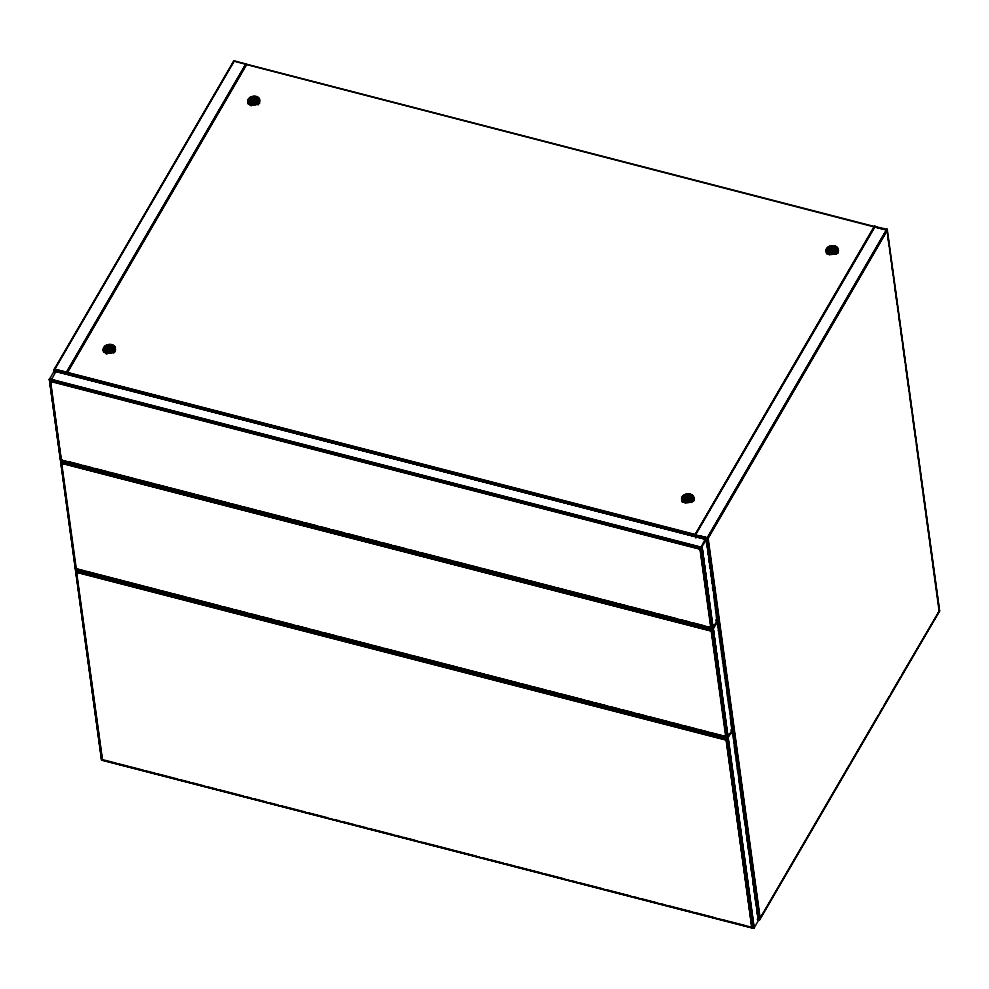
<?xml version="1.0" encoding="UTF-8"?>
<svg xmlns="http://www.w3.org/2000/svg" width="989" height="989" viewBox="0 0 989 989"><rect width="100%" height="100%" fill="white"/><g stroke="black" fill="none" stroke-linecap="round" stroke-linejoin="round"><path stroke-width="1.48" d="M705.985 539.265L706.529 539.722L700.2 549.192L50.39 381.383L49.574 378.96L54.185 371.073L56.163 371.456M713.118 629.387L711.4 630.957L61.59 463.149L60.688 460.899L713.23 629.202L728.015 737.139L727.385 737.51L75.461 569.207L60.688 460.899L713.118 629.387L717.816 620.919L732.626 729.017L728.015 737.139L710.139 732.515M732.12 730.055L732.664 730.5L726.334 739.982L76.524 572.174L75.621 569.924L728.164 738.227L754.15 927.917L753.519 928.288L101.595 759.985L75.584 570.121L727.916 738.585L753.717 928.251L101.546 759.836M706.665 539.215L717.705 619.769L712.451 628.485L60.527 460.182L49.487 379.133L701.918 547.622M758.044 918.002L758.724 920.005L754.15 927.917L748.216 926.384M110.867 344.506L111.992 352.69L107.467 353.419L106.441 349.735L104.76 349.574L103.882 351.429L103.4 349.438C104.587 355.521 116.146 353.741 115.169 347.522C112.536 341.366 100.594 345.186 103.758 352.109M255.31 96.329L256.435 104.5L251.911 105.242L250.885 101.546L249.203 101.385L248.313 103.252L247.831 101.249C249.03 107.331 260.589 105.563 259.613 99.333C256.979 93.176 245.025 96.996 248.202 103.932M682.113 501.522C678.244 492.312 696.565 490.903 693.672 500.731M826.557 253.332C822.675 244.135 841.009 242.713 838.116 252.541M50.526 381.42L56.076 371.147L705.862 539.326L54.333 370.962M76.326 569.367L61.59 463.149L62.22 461.097L61.738 463.285L711.289 631.019L725.79 736.867L726.927 737.448L712.253 630.327L60.861 462.123M76.66 572.198L77.154 570.121L76.672 572.297L726.223 740.044L752.048 927.682L753.062 928.238L727.187 739.352L75.794 571.135M49.66 380.357L701.053 548.561L711.993 628.435L710.856 627.854L700.076 549.155L705.083 539.339L706.158 539.19M61.17 460.07L49.574 378.96L702.029 547.436L712.649 628.448L711.289 631.019L714.021 624.974M716.642 618.113L716.617 617.828M726.544 739.846L751.961 927.781L753.062 928.238L751.924 927.657L726.21 739.945L728.955 733.986M731.563 727.335L730.451 716.592M710.893 627.978L711.993 628.435L711.227 628.064L700.41 549.068L50.526 381.025M233.837 61.133L887.368 230.276L886.861 229.225L874.239 226.481L694.822 535.42L67.054 373.15L67.24 372.334L67.054 373.236M700.064 548.969L700.583 547.065L700.088 549.254L701.535 546.781M711.264 630.735L711.771 628.843M726.198 739.76L726.717 737.843L726.223 740.044L727.669 737.559M103.746 349.302L106.602 350.007L105.576 345.68L104.76 349.574L104.34 346.78L104.488 349.822L103.894 347.411L104.265 350.131L103.585 348.066L103.882 351.429M248.19 101.125L251.045 101.818L250.019 97.503L249.203 101.385L248.783 98.591L248.931 101.632L248.338 99.221L248.709 101.954L248.029 99.889L248.313 103.252M694.822 535.061L54.259 369.453L54.865 372.581M106.627 351.083L106.355 345.248L107.467 353.419L106.627 351.083L103.771 350.291L106.627 351.083L106.701 353.864L105.971 352.616L106.627 351.083L103.771 350.415M251.07 102.905L250.786 97.058L251.911 105.242L251.07 102.905L248.214 102.102L251.07 102.905L251.144 105.675L250.415 104.426L251.07 102.905L248.214 102.226M694.822 535.42L694.995 534.443L67.203 372.433M50.575 380.58L51.02 379.319L50.538 381.519M61.775 462.345L62.22 461.084M76.709 571.37L77.154 570.109M700.076 549.155L700.571 547.078M75.461 569.207L727.904 737.287L713.23 629.202L727.583 737.473L726.21 739.945L726.705 737.856M681.742 498.79C682.954 504.316 692.51 503.45 693.623 498.221L693.771 500.545M826.186 250.613C827.397 256.139 836.954 255.261 838.066 250.044M54.679 372.507L54.692 369.107L67.289 372.766L246.533 64.644L245.767 64.174L246.446 64.631M54.234 369.392L54.63 369.577M887.195 229.485L939.525 610.979L886.948 229.263L707.209 538.103L759.367 919.634L760.22 919.09L708.087 538.177L695.032 534.913L708.124 538.251L887.368 230.128L886.601 229.658L887.281 230.128M759.626 919.201L760.281 918.942L759.367 919.634M939.501 611.041L901.609 675.227M732.626 729.017L717.186 621.03M694.896 534.74L67.128 372.63M701.782 547.795L49.45 379.343L60.49 459.922L712.97 628.262L702.029 547.436L712.822 628.374M75.56 568.638L727.756 737.398L713.23 629.202M726.21 739.945L727.459 737.485M695.069 534.876L695.724 534.629L695.885 538.115L695.465 535.074M105.971 352.616L105.39 353.605M250.415 104.426L249.834 105.427M54.222 369.441L233.96 60.786L246.694 64.236M54.444 369.527L234.17 60.712M54.531 369.552L234.368 60.725M874.573 226.58L246.484 64.359L67.029 372.729L66.51 372.136L246.026 63.729M66.486 372.63L246.113 63.766M66.597 372.655L246.286 63.902M66.819 372.705L246.422 64.1M874.696 226.345L695.057 534.925L875.005 226.209M695.366 535.037L875.203 226.209M939.377 610.868L759.478 919.659L707.209 538.103L886.861 229.225L887.269 232.279M707.432 538.152L887.121 229.386M887.257 229.596L707.654 538.189L759.886 919.51M707.864 538.226L887.343 229.844M761.171 916.531L849.625 764.546M851.183 761.876L878.331 715.22M879.889 712.55L882.213 708.557M883.77 705.886L889.198 696.553M890.755 693.882L900.064 677.885M759.787 919.572L939.525 610.93M66.263 372.581L67.252 372.68M101.595 759.985L754.038 928.078L727.916 738.585M707.147 626.581L713.081 628.114L702.029 547.436M751.912 927.558L753.062 928.238M55.52 371.592L55.916 371.271M752.691 927.546L753.297 928.288L727.385 739.166L75.696 570.863M725.827 737.003L726.556 736.768L725.778 736.768M732.626 734.691L731.403 729.845L732.8 730.006M717.013 620.869L716.271 621.104L717.73 621.488M233.96 60.786L233.491 61.355L234.133 61.17M833.665 245.68L834.778 253.852L830.266 254.593L829.141 246.409M690.099 494.03L691.224 502.202L685.822 502.771L684.697 494.599M711.153 628.2L712.451 628.485L701.448 548.19L49.487 379.825M705.553 538.881L705.083 539.339L706.529 539.722M874.968 226.654L874.35 226.79L883.226 229.077M75.646 569.244L60.774 460.726M101.78 760.034L75.696 569.738M60.626 459.625L62.072 460.009L61.293 460.108L50.39 381.383M76.524 572.174L102.362 759.911L103.14 759.812M62.072 459.996L60.997 460.157L50.513 381.235M710.844 627.755L711.635 627.743M731.996 730.117L731.205 730.129L732.664 730.5M60.712 460.231L49.45 379.343M706.443 539.116L717.581 620.387L716.135 620.004M717.643 620.882L716.666 620.672M732.577 729.894L758.65 920.203L757.376 919.449M726.013 737.213L727.385 737.51L712.649 629.944L60.688 461.591M58.326 370.306L66.51 372.136M699.161 535.791L708.124 538.251L707.345 537.633M58.462 370.368L66.918 372.321M699.297 535.853L707.753 537.806M250.934 103.338L248.091 102.671L250.934 103.338L251.144 105.675L250.749 103.771L247.93 103.041L250.749 103.771M106.491 351.515L103.474 351.293L106.305 351.96L106.701 353.864L106.491 351.515L103.647 350.786M248.029 100.816L250.885 101.546L250.019 97.503L250.106 101.138M248.264 101.397L251.132 102.139M248.276 101.756L251.144 102.497L251.911 105.242M103.82 349.587L106.688 350.329M103.833 349.945L106.701 350.687L107.467 353.419M67.067 372.952L694.81 535.16M54.506 370.887L706.678 539.302M54.185 371.073L706.665 539.425L717.581 620.387L716.308 619.633M49.45 379.578L701.621 547.993M49.561 380.085L701.25 548.376L711.993 628.435M49.809 380.629L700.83 548.747L711.734 628.349M49.982 380.889L700.62 548.907L711.487 628.225M716.629 617.927L717.346 618.718M716.629 618.31L713.625 592.522M716.221 619.831L717.655 620.202M716.469 620.82L717.866 621.179L732.515 729.412L717.816 621.315L716.37 620.944M68.056 461.542L79.998 464.62M82.977 465.399L91.94 467.71M94.932 468.477L106.874 471.568M109.866 472.334L133.75 478.503M136.742 479.282L141.217 480.431M144.209 481.21L153.159 483.522M156.151 484.289L168.093 487.379M171.085 488.146L194.969 494.315M197.961 495.093L214.39 499.334M217.37 500.1L229.312 503.191M232.304 503.957L241.267 506.269M244.246 507.048L256.2 510.126M259.18 510.893L290.543 518.99M293.523 519.769L302.486 522.081M305.477 522.847L317.42 525.938M320.399 526.704L329.362 529.016M332.353 529.795L344.296 532.873M347.287 533.652L363.705 537.892M366.696 538.659L378.639 541.749M381.63 542.516L390.581 544.828M393.573 545.607L405.515 548.685M408.506 549.464L417.469 551.775M420.449 552.542L439.858 557.561M442.849 558.328L451.812 560.639M454.792 561.418L466.746 564.496M469.726 565.275L478.688 567.587M481.668 568.354L493.622 571.444M496.602 572.211L505.564 574.522M508.556 575.301L527.965 580.308M530.945 581.075L539.907 583.399M542.899 584.165L554.841 587.243M557.833 588.022L566.784 590.334M569.775 591.101L601.127 599.198M604.118 599.977L616.06 603.055M619.052 603.834L628.015 606.146M630.994 606.912L654.891 613.081M657.87 613.86L677.292 618.867M680.271 619.646L689.234 621.957M692.213 622.724L704.168 625.814M60.477 460.033L712.649 628.448M712.982 629.56L60.65 461.109L75.535 569.244M60.65 461.344L712.822 629.758M60.762 461.851L712.451 630.141L727.162 737.497L726.272 737.126M61.009 462.382L712.031 630.512L726.927 737.448M61.182 462.654L711.82 630.673L726.668 737.361M731.501 729.758L732.812 730.092L758.65 920.203L732.75 730.339M731.304 729.969L732.8 730.203M77.006 569.021L82.989 570.554M85.969 571.333L97.911 574.411M100.903 575.19L124.799 581.359M127.779 582.125L144.209 586.366M147.188 587.145L159.142 590.223M162.122 591.002L171.085 593.313M174.076 594.08L186.019 597.171M188.998 597.937L220.362 606.034M223.341 606.813L232.304 609.125M235.295 609.892L247.238 612.982M250.229 613.749L259.18 616.06M262.172 616.839L274.114 619.918M277.105 620.684L293.523 624.937M296.515 625.703L308.457 628.781M311.448 629.56L320.411 631.872M323.391 632.639L335.333 635.729M338.325 636.496L369.688 644.593M372.668 645.372L381.63 647.684M384.61 648.45L396.564 651.541M399.544 652.307L408.506 654.619M411.498 655.398L423.44 658.476M426.42 659.255L442.849 663.495M445.841 664.262L457.783 667.352M460.775 668.119L469.726 670.431M472.717 671.21L484.659 674.288M487.651 675.054L496.602 677.378M499.593 678.145L519.002 683.164M521.994 683.931L530.957 686.242M533.936 687.009L545.879 690.099M548.87 690.866L557.833 693.19M560.812 693.957L584.709 700.125M587.689 700.892L592.176 702.054M595.155 702.82L607.11 705.911M610.089 706.678L619.052 708.989M622.044 709.768L633.986 712.846M636.965 713.625L645.928 715.937M648.92 716.704L668.329 721.723M671.321 722.489L680.271 724.801M683.263 725.58L695.205 728.658M698.197 729.437L707.147 731.749M728.052 738.4L75.621 569.924L101.669 760.022M75.584 570.356L727.756 738.771M75.621 570.604L727.583 738.968L753.519 928.288L752.406 927.917M75.943 571.407L726.964 739.525L752.802 928.152M76.116 571.679L726.754 739.698L752.555 928.028M757.636 918.558L758.551 918.793M757.586 918.781L758.662 919.065M757.525 919.016L758.736 919.325M757.463 919.238L758.773 919.572M104.636 760.182L116.578 763.273M119.57 764.04L128.533 766.351M131.512 767.13L143.467 770.208M146.446 770.987L155.409 773.299M158.388 774.066L177.81 779.085M180.789 779.851L189.752 782.163M192.744 782.942L204.686 786.02M207.665 786.799L216.628 789.111M219.62 789.877L243.504 796.046M246.496 796.825L250.971 797.975M253.963 798.753L265.905 801.832M268.897 802.611L277.847 804.922M280.839 805.689L304.736 811.858M307.715 812.637L327.124 817.643M334.591 819.572L339.079 820.734M342.058 821.5L354.013 824.579M356.992 825.358L365.955 827.669M368.934 828.436L392.831 834.605M395.823 835.384L400.298 836.533M403.289 837.312L415.232 840.39M422.699 842.319L427.174 843.481M430.166 844.247L454.05 850.416M457.042 851.195L476.451 856.202M483.918 858.131L488.393 859.293M491.385 860.059L503.327 863.15M506.319 863.916L515.281 866.228M518.261 867.007L542.157 873.176M545.137 873.942L564.546 878.961M572.013 880.89L576.5 882.04M579.48 882.806L603.377 888.987M606.368 889.754L630.253 895.923M633.244 896.689L637.72 897.851M640.711 898.618L657.129 902.858M660.12 903.637L664.596 904.787M667.587 905.565L691.472 911.734M694.463 912.501L713.873 917.52M721.34 919.449L725.815 920.598M728.806 921.377L745.236 925.617M939.117 610.794L933.047 566.524M248.264 101.706L251.144 102.497M103.82 349.896L106.701 350.687M874.585 226.642L883.103 229.065M711.4 630.957L726.421 737.25M711.227 628.064L700.2 549.192M886.601 229.658L887.368 230.276M245.767 64.174L246.533 64.792M716.765 617.952L716.568 615.158M717.482 618.99L717.705 619.769M732.416 728.003L732.639 728.782M102.362 759.911L76.301 571.926M247.856 100.569L248.4 102.769M103.412 348.758L103.956 350.947M106.441 349.735L105.576 345.68L105.662 349.315M248.288 103.758L247.831 101.249L248.165 103.585M103.845 351.936L103.4 349.438L103.721 351.775M250.662 101.335L250.019 97.503L250.402 101.199M106.219 349.525L105.576 345.68L105.959 349.377M693.858 499.198L693.512 496.874L693.87 499.309M887.689 235.333L889.16 246.014M889.568 249.067L890.211 253.641M890.619 256.695L891.25 261.281M891.658 264.323L893.141 275.016M893.549 278.057L894.192 282.644M894.588 285.697L897.122 304.019M897.518 307.06L898.16 311.646M898.556 314.687L900.052 325.381M900.447 328.435L902.141 340.649M902.537 343.69L905.083 362.023M905.454 365.065L909.052 391.014M909.435 394.055L911.994 412.388M912.353 415.429L915.975 441.391M916.333 444.432L918.905 462.753M919.251 465.794L919.955 470.393M920.302 473.422L922.885 491.756M923.231 494.797L925.815 513.13M926.149 516.159L929.796 542.133M930.13 545.162L932.726 563.495M837.695 248.054L838.252 252.146M837.287 247.46L838.029 252.912M836.756 246.941L837.498 252.393M836.113 246.484L837.04 253.295M835.371 246.113L836.484 254.297M834.543 245.853L835.668 254.025M832.738 245.618L833.863 253.79M831.811 245.655L832.923 253.839M830.884 245.816L831.996 253.988M829.981 246.063L831.106 254.235M828.374 246.854L829.487 255.026M827.694 247.361L828.634 254.185M827.125 247.942L827.88 253.394M826.68 248.573L827.434 254.025M826.371 249.24L826.94 253.332M826.211 249.92L826.767 254.012M707.765 538.201L759.985 919.424M707.32 538.127L759.688 919.622M706.727 542.182L710.275 568.119M710.695 571.172L713.205 589.469M717.507 620.907L719.176 633.084M719.596 636.125L723.144 662.012M723.552 665.053L726.062 683.325M726.482 686.366L730.018 712.241M730.438 715.294L732.107 727.471M732.441 729.919L733.9 740.551M734.32 743.592L735.977 755.744M736.397 758.786L739.933 784.598M740.353 787.64L742.85 805.862M743.258 808.903L743.889 813.453M744.297 816.494L746.794 834.716M747.214 837.757L751.788 871.173M752.209 874.214L755.744 900.027M756.165 903.068L758.242 918.249M706.566 542.232L707.197 546.781M707.617 549.822L708.235 554.384M708.656 557.425L709.274 561.975M709.694 565.016L710.114 568.057M710.522 571.098L711.153 575.647M711.561 578.689L712.191 583.25M712.612 586.292L713.02 589.333M713.65 593.882L714.07 596.923M714.478 599.964L715.109 604.526M715.517 607.555L716.147 612.117M717.569 622.477L718.187 627.026M718.607 630.067L719.015 633.096M719.436 636.137L720.054 640.687M720.474 643.728L721.105 648.277M721.513 651.318L722.143 655.868M722.551 658.909L722.971 661.938M723.392 664.979L724.01 669.528M724.43 672.569L725.048 677.119M725.469 680.16L725.877 683.189M726.507 687.751L726.927 690.779M727.335 693.821L727.966 698.37M728.374 701.411L729.004 705.961M729.412 709.002L729.833 712.031M732.293 729.969L732.923 734.555M733.331 737.621L733.751 740.674M734.382 745.261L735.853 755.955M736.273 759.02L736.892 763.607M737.312 766.66L737.942 771.247M738.363 774.3L738.783 777.366M739.203 780.42L739.834 785.006M740.242 788.06L740.872 792.646M741.293 795.7L741.923 800.286M742.343 803.352L742.764 806.406M743.184 809.459L743.802 814.046M744.223 817.112L744.853 821.698M745.273 824.752L745.694 827.805M746.114 830.859L746.744 835.445M747.152 838.511L747.783 843.098M748.203 846.151L748.834 850.738M749.254 853.791L749.674 856.857M750.095 859.911L750.713 864.497M751.133 867.551L751.764 872.137M752.184 875.191L752.604 878.257M753.025 881.31L753.643 885.897M754.063 888.95L754.694 893.537M755.114 896.603L755.744 901.189M756.165 904.243L756.585 907.296M756.993 910.35L757.623 914.936M706.603 543.802L707.011 546.83M707.642 551.368L708.05 554.396M708.544 558.909L709.088 561.962M709.509 564.991L709.917 568.02M710.547 572.557L710.955 575.586M711.573 580.123L711.993 583.151M712.476 587.639L712.896 590.68M714.478 601.312L714.899 604.341M715.517 608.878L715.925 611.907M717.47 624.022L717.89 627.137M718.422 630.117L718.842 633.133M719.46 637.682L719.881 640.711M720.499 645.248L720.919 648.277M721.401 652.777L721.945 655.843M722.366 658.872L722.774 661.901M723.404 666.438L723.812 669.466M724.442 674.004L724.85 677.032M725.345 681.52L725.889 684.598M727.335 695.193L727.756 698.222M728.374 702.759L728.794 705.787M730.315 717.779L730.859 720.919M731.279 723.948L731.699 726.977M734.283 746.806L734.827 749.885M735.247 752.938L735.668 755.992M736.298 760.578L736.718 763.619M737.213 768.169L737.633 771.272M739.228 781.94L739.636 784.994M740.266 789.568L740.687 792.622M741.181 797.159L741.725 800.249M742.146 803.303L742.566 806.356M743.196 810.931L743.617 813.984M744.235 818.558L744.655 821.612M746.126 832.293L746.534 835.346M747.165 839.933L747.585 842.987M748.08 847.499L748.636 850.614M750.095 861.295L750.515 864.349M751.133 868.923L751.553 871.977M753.025 882.658L753.433 885.711M754.063 890.285L754.483 893.339M755.114 897.925L755.534 900.967M756.993 911.66L757.413 914.701M693.252 496.243L693.808 500.323M726.161 737.089L711.61 630.821L61.367 462.914L75.93 569.169M692.844 495.65L693.586 501.102L693.45 498.913M692.312 495.118L693.054 500.57M691.67 494.673L692.597 501.485M690.928 494.302L692.04 502.474M689.222 493.857L690.334 502.041M688.295 493.795L689.42 501.979M687.367 493.845L688.48 502.016M686.44 493.993L687.553 502.165M685.538 494.253L686.663 502.424M683.931 495.032L685.056 503.216M683.251 495.551L684.19 502.363M682.682 496.132L683.436 501.584M682.249 496.762L682.991 502.214M681.928 497.43L682.497 501.51M681.767 498.11L682.323 502.189M259.341 98.702L259.711 101.422M258.933 98.109L259.687 103.561M258.401 97.59L259.155 103.029M257.758 97.132L258.698 103.944M257.016 96.761L258.141 104.945M256.188 96.489L257.313 104.673M254.396 96.267L255.508 104.438M253.456 96.304L254.581 104.488M252.529 96.452L253.654 104.636M251.639 96.712L252.751 104.883M115.169 347.522L115.54 350.242M114.897 346.879L115.268 349.612M114.489 346.298L115.243 351.75M113.958 345.767L114.712 351.219M113.315 345.309L114.254 352.133M112.573 344.951L113.698 353.122M111.745 344.679L112.87 352.85M109.952 344.444L111.065 352.616M109.013 344.493L110.138 352.665M108.085 344.642L109.21 352.813M107.195 344.889L108.308 353.073M728.164 738.227L753.89 928.189M250.786 97.058L251.045 101.818M106.355 345.248L106.602 350.007M249.352 98.01L249.5 101.224M104.908 346.199L105.057 349.401M837.893 250.724L837.943 252.986M250.885 101.546L248.054 100.89L250.885 101.546"/></g></svg>
